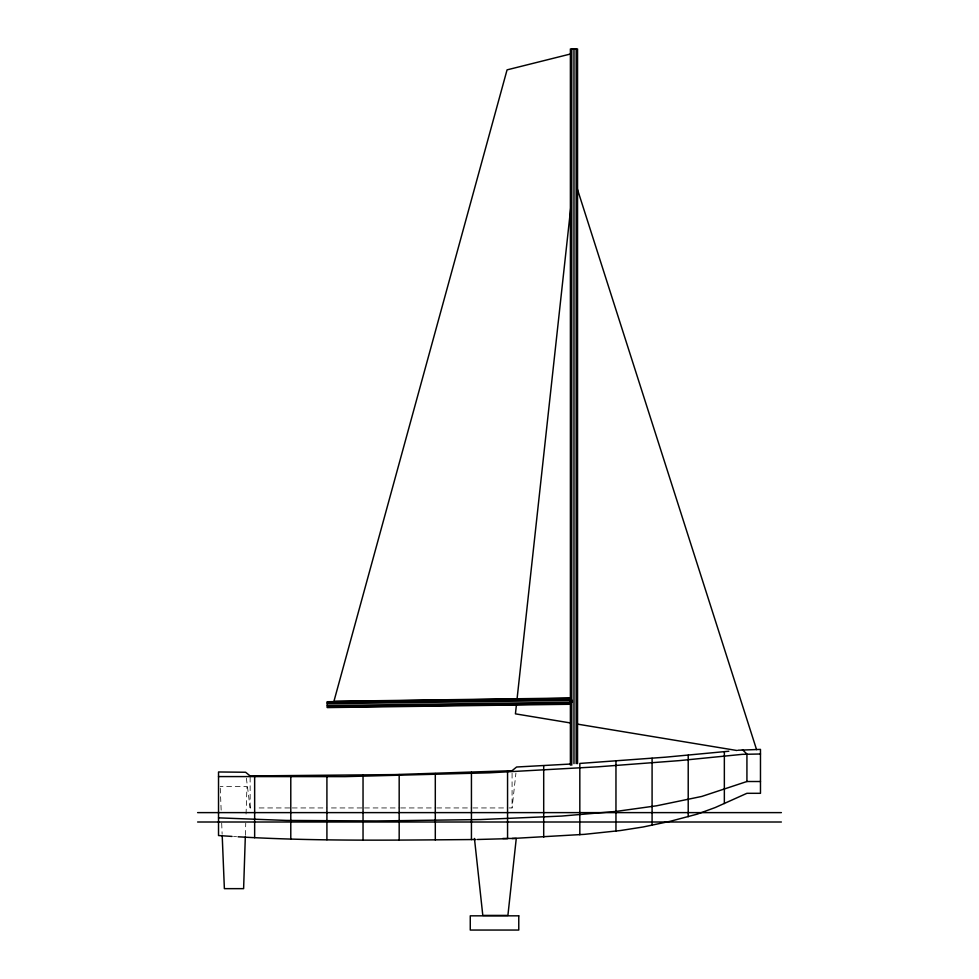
<?xml version="1.0" encoding="UTF-8"?>
<svg xmlns="http://www.w3.org/2000/svg" width="979" height="979" viewBox="0 0 979 979"><rect width="100%" height="100%" fill="white"/><g stroke="black" fill="none" stroke-linecap="round" stroke-linejoin="round"><path stroke-width="0.73" stroke-dasharray="4.89 3.67" d="M245.362 835.344L245.753 823.168M246.059 814.026L246.953 786.614L220.189 786.614M509.068 807.944L512.078 807.944L515.933 773.08M246.378 778.195L250.134 807.944L254.65 807.944M259.166 807.944L290.787 807.944M292.293 807.944L326.913 807.944M331.428 807.944L363.038 807.944M364.543 807.944L399.175 807.944M400.68 807.944L435.3 807.944M436.805 807.944L471.437 807.944M472.943 807.944L507.563 807.944M233.577 836.507L236.588 836.702M220.251 788.144L221.193 810.979M221.695 823.168L222.123 833.827M512.078 773.239L512.078 807.944M250.134 777.204L250.134 807.944"/><path stroke-width="1.47" d="M245.313 836.874L243.612 888.651L224.375 888.651L222.196 835.344M516.422 704.745L515.431 713.85L571.161 723.077M516.924 700.205L571.32 202.69M512.078 838.501L584.341 834.353L620.478 830.535L643.056 826.998L670.15 821.308L697.256 814.136L715.319 807.504L746.928 793.308L760.475 793.308L760.475 749.4L737.897 750.232M760.475 781.511L746.928 781.511L701.772 796.441L656.603 805.79L615.962 811.432L561.762 816.058L480.469 819.558L376.597 820.953L286.272 820.426L218.525 817.857M571.063 53.857L507.061 69.864L333.937 701.307L570.916 698.003M579.825 834.744L579.825 763.436L665.634 757.171L728.865 751.223M570.794 764.024L516.594 767.01L512.078 770.693L394.659 774.585L250.134 775.943L245.619 772.247L218.525 771.978L218.525 835.54L232.072 836.421M477.458 839.492L507.563 838.66L507.563 770.889M238.093 836.788C317.282 841.463 396.679 840.068 475.953 839.529M570.733 698.406L327.206 701.723L327.292 707.584L570.818 704.256M327.219 702.286L570.745 698.957M327.231 703.742L572.287 700.401L572.311 702.212L327.255 705.553M327.28 707.022L570.806 703.693M760.475 754.001L742.412 754.332L679.181 760.634L597.888 766.814L489.5 772.81L344.975 776.628L218.525 776.58M197.611 812.619L781.389 812.619M197.611 822.005L781.389 822.005M502.827 838.465L516.263 838.465L507.905 915.414L482.806 915.414L474.448 838.465M577.194 724.081L736.881 750.501M742.412 749.73L746.928 754.001L746.928 781.511M577.218 188.592L756.571 749.633M724.35 751.713L724.35 803.551M688.213 755.237L688.213 816.706M652.087 758.26L652.087 825.273M615.962 760.952L615.962 831.098M577.549 763.632L577.549 48.95L570.39 48.95L570.39 765.162M576.178 48.95L576.178 763.632M573.975 48.95L573.975 763.632M571.76 48.95L571.76 765.162M543.7 765.651L543.7 837.216M471.437 772.296L471.437 839.615M435.3 773.483L435.3 839.945M399.175 774.487L399.175 840.104M363.038 775.135L363.038 840.104M326.913 775.674L326.913 839.762M290.787 775.919L290.787 839.162M254.65 775.955L254.65 837.73M518.772 915.83L470.263 915.83L470.263 930.05L518.772 930.05L518.772 915.83"/></g></svg>
